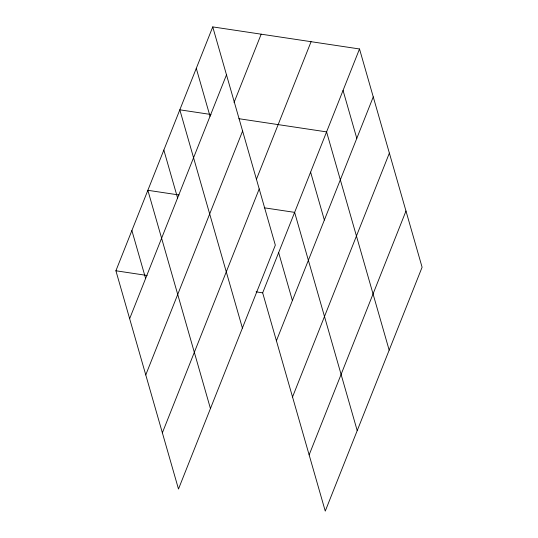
<?xml version="1.0" encoding="UTF-8"?>
<svg xmlns="http://www.w3.org/2000/svg" width="538" height="538" viewBox="0 0 538 538"><rect width="100%" height="100%" fill="white"/><g stroke="black" fill="none" stroke-linecap="round" stroke-linejoin="round"><path stroke-width="0.81" d="M212.745 26.9L275.328 245.153L178.488 489.029L115.905 270.775L212.745 26.9L359.512 48.971L422.095 267.225L325.255 511.1L262.672 292.847L359.512 48.971M129.645 318.704L226.491 74.829M234.043 102.516L261.179 34.183M145.764 374.912L242.604 131.037M256.337 179.551L311.078 41.688M162.368 432.821L259.208 188.946M276.418 340.776L373.258 96.901M292.531 396.983L389.371 153.108M309.135 454.892L405.982 211.017M211.017 114.507L179.82 109.819L242.403 328.072M238.885 118.703L326.586 131.891L389.169 350.144M179.053 194.985L147.863 190.297L210.445 408.55M264.259 207.803L294.629 212.369L357.212 430.622M115.905 270.775L147.096 275.469M256.101 291.858L262.672 292.847M343.049 90.431L356.795 138.36M310.608 172.126L324.353 220.055M278.65 252.611L292.396 300.534M196.283 68.36L210.028 116.289M163.841 150.055L177.58 197.984M131.884 230.533L145.623 278.462"/></g></svg>
